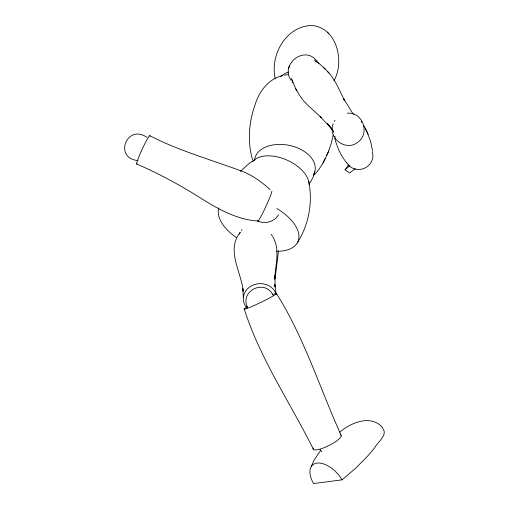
<?xml version="1.0" encoding="UTF-8"?>
<svg xmlns="http://www.w3.org/2000/svg" width="509" height="509" viewBox="0 0 509 509"><rect width="100%" height="100%" fill="white"/><g stroke="black" fill="none" stroke-linecap="round" stroke-linejoin="round"><path stroke-width="0.76" d="M315.154 59.076C302.161 46.268 280.185 65.75 291.148 80.32M278.557 250.822L275.064 278.525M333.134 123.852C327.497 137.996 345.738 151.765 357.528 142.437C370.501 133.822 362.86 111.624 347.278 113.214M333.166 135.012L331.416 142.864L328.789 150.829L326.524 155.697M288.648 68.645L289.513 65.349M314.766 171.775L313.08 177.259L310.083 182.725M311.184 466.689L313.907 460.429L320.778 450.134M313.27 175.669C320.625 168.969 324.914 159.813 328.789 150.829M323.062 163.115L325.187 158.547M333.923 80.753C345 61.417 336.793 27.225 311.572 25.488C286.007 26.118 269.827 55.099 275.229 78.52M297.199 243.086C308.677 224.946 313.016 202.569 308.759 181.509M334.273 121.346L334.967 120.296M355.339 168.536L349.696 173.073L345.045 169.841L348.525 164.763M278.499 214.849C274.491 221.797 265.094 224.52 257.904 221.059M240.127 232.441C225.875 250.123 241.47 272.232 243.181 291.263L242.761 288.482L243.34 297.682M240.312 171.387L249.664 162.995L254.888 159.552M345.045 169.841L349.944 165.635M342.067 479.847A22.587 12.604 47.3 0 0 316.954 463.101A22.587 12.604 47.3 0 0 313.576 483.55L342.067 479.847L355.74 468.165L367.466 456.249A136.946 41.172 -32.8 0 0 374.509 448.047C376.832 442.989 388.392 434.565 382.743 428.642M339.834 432.211C350.828 422.508 371.595 414.014 382.73 427.91M282.826 75.51C268.72 78.685 259.062 91.365 255.124 104.663C248.793 122.224 247.349 141.871 252.579 159.896M284.187 75.179L288.8 74.467M138.034 160.551C113.31 158.528 126.798 123.14 146.986 137.417M258.057 221.052C237.391 219.71 219.169 209.651 201.984 198.93C181.083 185.677 159.355 173.754 136.603 163.987M149.761 135.68C179.792 151.288 212.558 160.055 244.053 172.036C253.787 176.171 262.243 182.534 270.063 189.564M315.796 61.163L319.391 63.733L325.219 69.078M315.593 59.496L317.005 61.004M327.389 71.349C335.38 79.391 339.236 90.297 344.402 100.152L343.511 98.441L353.462 114.531M323.533 67.334L329.126 73.15M292.968 82.668L292.357 82.006M303.148 100.324L307.016 104.523L321.459 117.719L320.066 116.402L332.466 129.725M327.408 32.092L328.846 33.753M332.899 130.107L327.402 123.604L333.7 131.513M320.097 449.6L321.713 451.744M346.642 162.842C340.954 155.659 336.958 147.165 334.814 138.27M273.098 295.315C265.221 278.614 239.484 290.442 247.431 307.277M300.221 96.341L302.728 99.758M317.552 61.704L318.787 63.86M271.278 234.35L272.41 236.157M276.432 293.508C304.223 337.582 319.773 388.03 341.119 435.265M292.02 79.894L295.735 88.814L299.801 95.775M295.735 88.814L296.957 90.914M363.827 125.615L366.595 130.959M272.786 236.755C280.37 249.505 275.49 264.966 274.625 278.754L274.892 275.789L275.108 286.987L274.739 284.207L276.177 294.164M313.633 449.682C290.429 403.071 260.245 359.125 244.333 309.217M366.9 131.646L370.584 141.267L372.556 150.868M365.309 128.268L368.198 134.382M275.649 292.764L275.967 294.317M276.928 208.525A42.972 22.523 23.8 0 1 298.968 236.723A42.972 22.523 23.8 0 1 276.546 251.268M236.214 237.468A42.972 22.523 23.8 0 1 218.94 207.888M252.712 161.735A31.024 17.758 23.9 0 1 285.549 159.482A31.024 17.758 23.9 0 1 309.122 184.729M254.519 160.227A30.731 19.896 11 0 1 290.69 145.689A30.731 19.896 11 0 1 313.671 174.422M280.605 76.725A22.905 16.243 16.4 0 1 288.686 72.1M274.555 277.437A14.131 3.022 3.9 0 1 274.51 279.136M292.395 80.441A15.181 10.606 -38.4 0 1 291.32 78.424M314.416 60.056A15.181 10.606 -38.4 0 1 316.617 62.155M335.361 137.093A15.111 14.004 -24.1 0 1 334.865 136.227M333.586 132.455A15.111 14.004 -24.1 0 1 333.452 131.462M361.205 121.492A15.111 14.004 -24.1 0 1 361.714 122.357M372.219 151.669A13.877 12.999 -23 0 1 364.329 168.294A13.877 12.999 -23 0 1 346.794 162.651M239.364 234.229A15.62 14.15 -5.8 0 1 240.184 232.333M241.298 230.552A15.62 14.15 -5.8 0 1 241.953 229.718M247.126 308.009A16.67 14.666 -6.3 0 1 252.394 285.422A16.67 14.666 -6.3 0 1 276.075 294.291M272.404 294.616A18 1.215 -25.7 0 1 271.679 296.817A18 1.215 -25.7 0 1 249.455 307.506A18 1.215 -25.7 0 1 247.463 306.615M340.26 434.699A15.626 3.716 -26.4 0 1 328.699 445.649A15.626 3.716 -26.4 0 1 313.232 448.066M271.882 191.174A16.562 1.088 -65.2 0 1 264.642 209.097A16.562 1.088 -65.2 0 1 257.885 220.588M137.112 163.86A15.658 1.26 -65.2 0 1 142.145 149.302A15.658 1.26 -65.2 0 1 149.92 136.202"/></g></svg>
